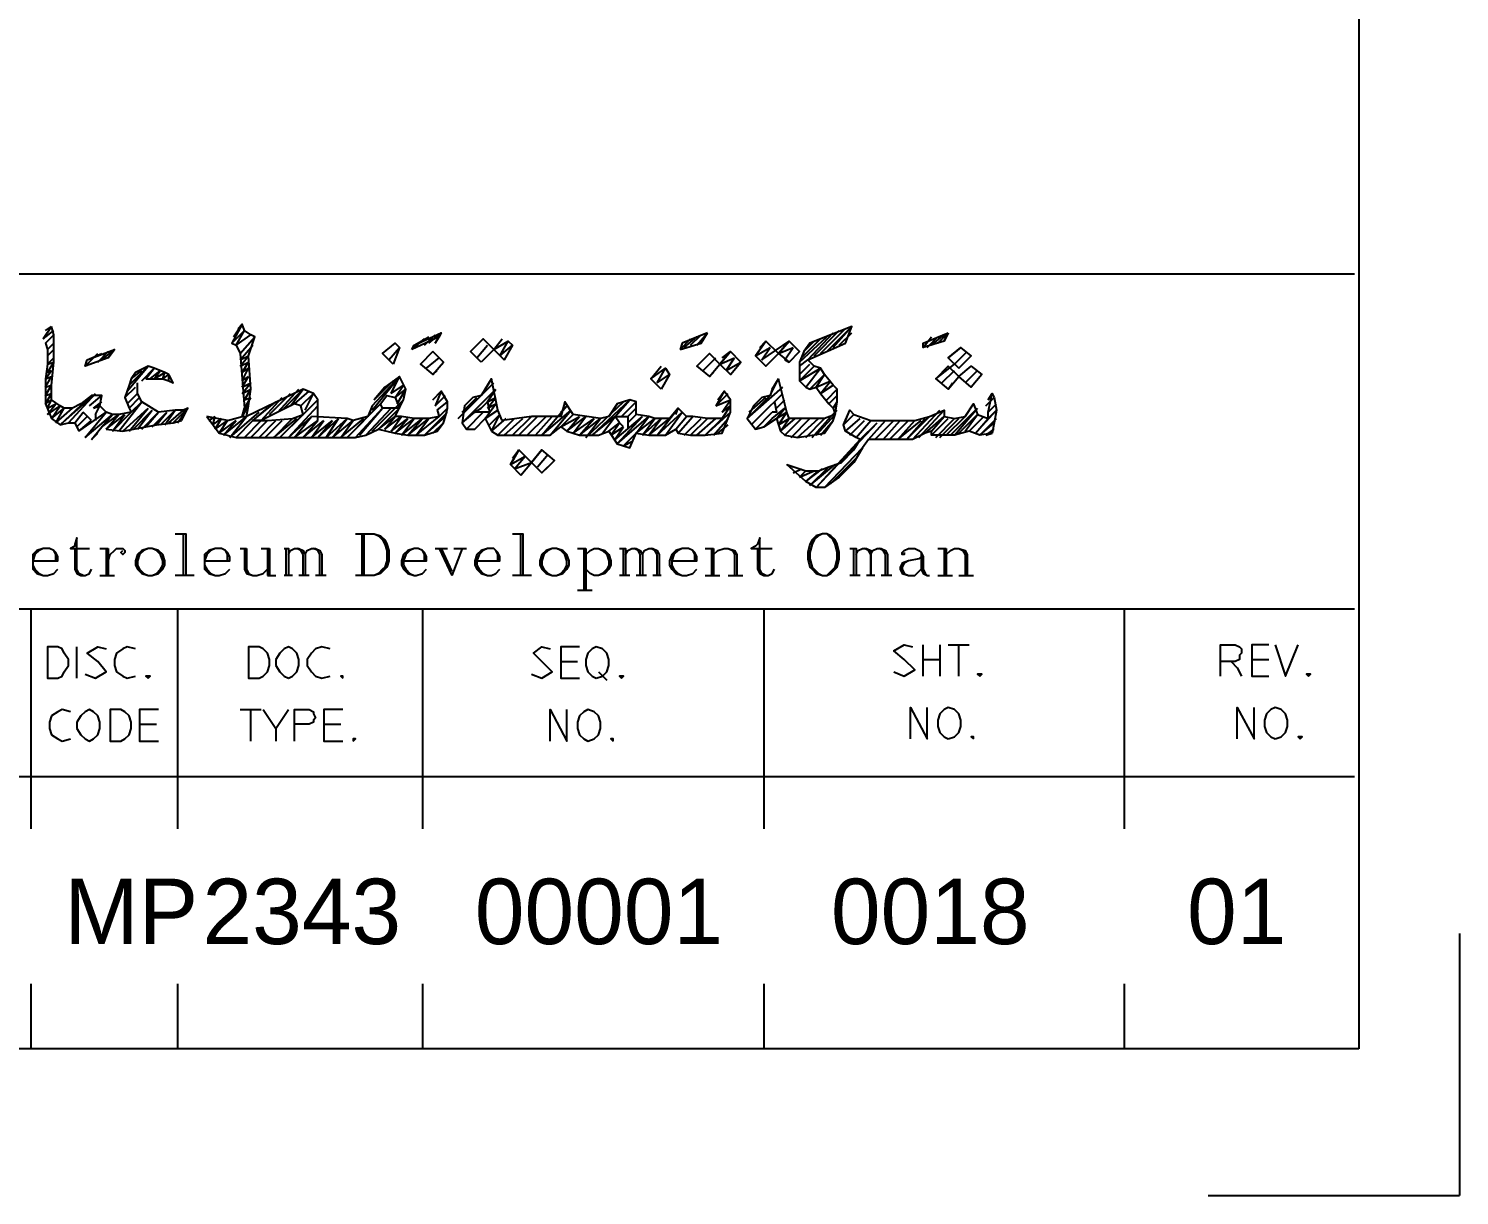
# Model space of a CAD drawing. Extents: x 0 to 420, y 0 to 297.
# Drawn here: x 351.7 to 420, y 0 to 55.7 of the extents above; entities that cross this region are included whole.
import ezdxf

# ---------------------------------------------------------------- set-up
doc = ezdxf.new("R2010")
doc.units = 0
doc.styles.add('HTX1', font='O8116901', dxfattribs={"width": 1.02})

msp = doc.modelspace()

# ---------------------------------------------------------------- linework, layer by layer
at = {"layer": 'GT_1', "flags": 128}
for points in [[(415.2, 277.2), (415.2, 7)], [(415, 44), (142, 44)], [(352.8, 41.5), (352.4, 40.9)], [(352.4, 40.9), (352.8, 41.5)], [(352.4, 40.9), (352.9, 41.3)], [(352.5, 41.3), (352.8, 41.5)], [(352.5, 40.7), (352.9, 41.1)], [(352.5, 40.7), (352.9, 41.1)], [(358.4, 39.2), (358.2, 39.3), (357.7, 39.5), (357.4, 39.6), (356.8, 39.3), (356.6, 39), (356.5, 38.7), (356.3, 38.1), (356.5, 37.6), (356.6, 37.4), (356, 37.3), (355.7, 37.3), (355.4, 37.4), (355.1, 37.7), (355.2, 38.2), (354.7, 38.2), (354.2, 37.8), (353.8, 37.6), (353.4, 37.6), (353.2, 37.7), (352.8, 38), (352.8, 38.7), (352.9, 39.8), (352.9, 40), (352.9, 40.7), (352.9, 41.1), (352.8, 41.5)], [(361.9, 37.2), (362.2, 37.7), (362.3, 38.5), (362.2, 40.1), (362.5, 41), (362.3, 41.1), (362, 41.3), (361.9, 41.6), (361.4, 40.7), (361.6, 40.6), (361.8, 40.2), (362, 37.6), (361.9, 37.2), (362, 37.6)], [(361.4, 40.7), (362, 41.3)], [(361.4, 40.7), (362, 41.3)], [(361.5, 41), (361.9, 41.6)], [(361.6, 40.6), (362, 41.3)], [(361.6, 40.6), (362.3, 41.1)], [(361.6, 40.6), (362.3, 41.1)], [(361.7, 41.4), (361.9, 41.6)], [(361.8, 40.2), (362.5, 41)], [(361.8, 40.2), (362.5, 41)], [(370, 40.4), (370.1, 40.6), (371.4, 41.2), (371.3, 41), (370, 40.4)], [(370.1, 40.6), (370.8, 41)], [(370.6, 40.6), (371.1, 41.1)], [(370.8, 40.7), (371.4, 41.2)], [(371.1, 40.7), (371.3, 41)], [(384.1, 41.2), (382.9, 40.7)], [(383, 40.5), (383.6, 41)], [(383.3, 40.6), (383.8, 41.1)], [(383.6, 40.6), (384.1, 41.2)], [(383.8, 40.7), (384.1, 41.2)], [(383.8, 40.7), (384.1, 41.2)], [(387.5, 39), (387.2, 38.5), (387.1, 38.2), (386.7, 38.1), (386.3, 37.7), (386, 37.1), (386.4, 36.6), (386.8, 36.7), (387.4, 37.1), (387.6, 36.5), (387.8, 36.3), (388.4, 36.2), (389.7, 36.4), (390.1, 37), (390.2, 37.3), (390.3, 37.9), (390.3, 38.5), (390.1, 38.7), (389.7, 39.2), (389.5, 39.5), (389.2, 39.6), (388.9, 39.9), (390.7, 40.7), (391, 41.5), (389, 40.7), (388.7, 40.3), (388.5, 39.8), (388.5, 39.6), (388.5, 38.9), (388.8, 38.6), (389, 38.5), (389.3, 38.6), (389.5, 38.3), (389.9, 37.8), (390.1, 37.6), (390.2, 37.3), (389.7, 37.1), (388, 37.1), (387.9, 37.4), (387.5, 39)], [(388.5, 39.8), (389.8, 41)], [(388.9, 39.9), (390.1, 41.2)], [(389.2, 40.1), (390.4, 41.3)], [(389.5, 40.2), (390.7, 41.4)], [(389.8, 40.3), (391, 41.5)], [(390.1, 40.5), (391, 41.5)], [(390.4, 40.6), (391, 41.2)], [(395.6, 41.2), (395.4, 40.8), (394.4, 40.5), (394.4, 40.7), (395.6, 41.2)], [(394.4, 40.5), (394.8, 41)], [(394.6, 40.5), (395.1, 41)], [(394.8, 40.6), (395.4, 41.1)], [(395.1, 40.7), (395.6, 41.2)], [(395.4, 40.8), (395.6, 41.2)], [(352.5, 40.7), (352.6, 40.4), (352.6, 40.1), (352.6, 39.7), (352.5, 39), (352.5, 38.6), (352.5, 38.2), (352.5, 37.8), (352.8, 37.1), (353.2, 36.8), (353.6, 36.9), (353.9, 36.9), (354.1, 36.5)], [(352.6, 40.4), (352.9, 40.7)], [(352.6, 40.4), (352.9, 40.7)], [(352.6, 40.1), (352.9, 40.4)], [(352.6, 40.1), (352.9, 40.4)], [(354.5, 39.9), (355.8, 40.4), (355.5, 40), (354.4, 39.6), (354.5, 39.9)], [(355, 39.8), (355.5, 40.3)], [(355.2, 39.9), (355.8, 40.4)], [(355.5, 40), (355.8, 40.4)], [(361.8, 39.9), (362.4, 40.6)], [(369.1, 39.7), (368.6, 40.2), (369.2, 40.7), (369.4, 40.5), (369.1, 39.7)], [(368.6, 40.2), (369.2, 40.7)], [(368.6, 40.2), (369.2, 40.7)], [(368.6, 40.2), (369.2, 40.7)], [(368.9, 39.9), (369.4, 40.5)], [(368.9, 39.9), (369.4, 40.5)], [(368.9, 39.9), (369.4, 40.5)], [(370, 40.4), (370.6, 40.9)], [(371, 40.3), (370.4, 39.7), (371, 39.2), (371.5, 39.8), (371, 40.3)], [(370.4, 39.7), (371, 40.3)], [(370.4, 39.7), (371, 40.3)], [(370.4, 39.7), (371, 40.3)], [(373.3, 39.8), (372.8, 40.3), (373.4, 40.9), (373.9, 40.4), (373.3, 39.8)], [(372.8, 40.3), (373.4, 40.9)], [(372.8, 40.3), (373.4, 40.9)], [(372.8, 40.3), (373.4, 40.9)], [(373.1, 40), (373.6, 40.6)], [(373.1, 40), (373.6, 40.6)], [(373.1, 40), (373.6, 40.6)], [(373.9, 40.4), (374.3, 40.9)], [(373.9, 40.4), (374.6, 40.8), (374.8, 40.6), (374.4, 39.9), (373.9, 40.4)], [(373.9, 40.4), (374.6, 40.8)], [(373.9, 40.4), (374.6, 40.8)], [(374.2, 40.1), (374.6, 40.8)], [(374.2, 40.1), (374.8, 40.6)], [(374.2, 40.1), (374.8, 40.6)], [(382.8, 40.4), (383.3, 40.9)], [(382.8, 40.4), (383.8, 40.7)], [(382.9, 40.7), (382.8, 40.4)], [(384.2, 40.2), (383.6, 39.6), (384.2, 39.1), (384.7, 39.7), (385.2, 39.2), (385.7, 39.8), (385.2, 40.3), (384.7, 39.7), (384.2, 40.2), (383.6, 39.6)], [(384.7, 39.7), (385.2, 40.3)], [(384.7, 39.7), (385.2, 40.3)], [(384.8, 40), (385.2, 40.3)], [(386.9, 40.8), (386.4, 40.1), (386.9, 39.6), (387.5, 40.2), (388, 39.8), (388.5, 40.3), (388, 40.8), (387.5, 40.2), (386.9, 40.8)], [(386.4, 40.1), (386.9, 40.8)], [(386.4, 40.1), (386.9, 40.8)], [(386.4, 40.1), (387.1, 40.5)], [(386.6, 40.5), (386.9, 40.8)], [(386.7, 39.9), (388, 40.8)], [(386.7, 39.9), (387.1, 40.5)], [(386.7, 39.9), (387.1, 40.5)], [(387.5, 40.2), (388, 40.8)], [(387.5, 40.2), (388, 40.8)], [(387.5, 40.2), (388.2, 40.5)], [(387.8, 39.9), (388.2, 40.5)], [(387.8, 39.9), (388.2, 40.5)], [(388.6, 40), (389.5, 40.9)], [(388.7, 40.3), (389.2, 40.8)], [(395, 39), (395.9, 39.7), (396.5, 40.3)], [(396.1, 39.5), (396.7, 40.1), (396.2, 40.5), (395.6, 40), (396.1, 39.5)], [(395.6, 40), (396.2, 40.5)], [(395.6, 40), (396.2, 40.5)], [(395.6, 40), (396.2, 40.5)], [(395.9, 39.7), (396.5, 40.3)], [(395.9, 39.7), (396.5, 40.3)], [(352.6, 39.7), (352.9, 40)], [(352.6, 39.3), (352.9, 39.8)], [(352.6, 39.7), (352.9, 39.8)], [(354.4, 39.6), (355, 40.2)], [(354.5, 39.9), (355.2, 40.2)], [(361.8, 39.6), (362.2, 40.1)], [(361.8, 39.9), (362.2, 40.1)], [(361.8, 39.6), (362.2, 39.8)], [(361.9, 39.3), (362.2, 39.8)], [(370.7, 39.5), (371.3, 40)], [(370.7, 39.5), (371.3, 40)], [(370.7, 39.5), (371.3, 40)], [(383.6, 39.6), (384.2, 40.2)], [(383.6, 39.6), (384.2, 40.2)], [(383.6, 39.6), (384.2, 40.2)], [(383.9, 39.4), (384.5, 40)], [(383.9, 39.4), (384.5, 40)], [(383.9, 39.4), (384.5, 40)], [(384.7, 39.7), (385.4, 40)], [(385, 39.4), (385.4, 40)], [(385, 39.4), (385.4, 40)], [(385, 39.4), (385.7, 39.8)], [(387.8, 39.9), (388, 39.8)], [(388.5, 39.6), (388.9, 39.9)], [(388.5, 39.6), (388.9, 39.9)], [(388.5, 39.2), (389, 39.7)], [(388.5, 39.2), (389, 39.7)], [(352.5, 39), (352.8, 39.4)], [(352.5, 38.6), (352.8, 39.1)], [(352.5, 39), (352.8, 39.1)], [(352.6, 39.3), (352.8, 39.4)], [(356.4, 38.4), (357.4, 39.6)], [(356.5, 38.7), (357.4, 39.6)], [(356.6, 39), (357.1, 39.4)], [(357.1, 38.9), (357.7, 39.5)], [(357.3, 39), (357.7, 39.5)], [(357.3, 39), (357.7, 39), (358.1, 39), (358.4, 38.9)], [(357.5, 39), (358, 39.4)], [(357.7, 39), (358, 39.4)], [(357.7, 39), (358.2, 39.3)], [(358.1, 39), (358.2, 39.3)], [(358.1, 39), (358.4, 39.2)], [(358.4, 38.9), (358.6, 38.8), (358.4, 39.2)], [(358.4, 38.9), (358.4, 39.2)], [(361.9, 38.9), (362.2, 39.5)], [(361.9, 39.3), (362.2, 39.5)], [(361.9, 38.6), (362.2, 39.1)], [(361.9, 38.9), (362.2, 39.1)], [(368.1, 37.5), (369.4, 39.1)], [(368.1, 37.7), (369.4, 39.1)], [(371.2, 37.5), (371.3, 37.2), (370.8, 37.1), (370.5, 37.1), (370.1, 37.1), (369.5, 37.2), (369.2, 37.2), (369.6, 38), (369.7, 38.5), (369.4, 39.1), (368.7, 38.6), (368.2, 38)], [(369, 38.3), (369.4, 39.1)], [(371, 39.2), (371.2, 39.4)], [(373.8, 39), (373.5, 38.5), (373.3, 38.2), (372.9, 38.1), (372.5, 37.7), (372.4, 36.9), (372.6, 36.6), (373, 36.6), (373.5, 37.1), (373.8, 36.5), (374.1, 36.3)], [(374.3, 37), (374.1, 37.5), (373.8, 39), (373.5, 38.5), (373.3, 38.2), (372.9, 38.1), (372.5, 37.7), (372.4, 36.9)], [(373.5, 38.5), (373.8, 39)], [(381.4, 39), (381.9, 39.6)], [(381.9, 38.5), (381.4, 39), (382.1, 39.5), (382.3, 39.2), (381.9, 38.5)], [(381.4, 39), (382.1, 39.5)], [(381.4, 39), (382.1, 39.5)], [(381.7, 38.8), (382.1, 39.5)], [(381.7, 38.8), (382.3, 39.2)], [(381.7, 38.8), (382.3, 39.2)], [(384.2, 39.1), (384.4, 39.3)], [(387.1, 38.2), (387.5, 39)], [(387.2, 38.5), (387.5, 39)], [(388.5, 38.9), (389.2, 39.6)], [(388.5, 38.9), (389.2, 39.6)], [(388.5, 38.9), (389.5, 39.5)], [(388.8, 38.6), (389.5, 39.5)], [(388.8, 38.6), (389.5, 39.5)], [(389, 38.5), (389.7, 39.2)], [(389.3, 38.6), (389.7, 39.2)], [(389.3, 38.6), (389.7, 39.2)], [(395.6, 39.6), (395, 39), (395.6, 38.5), (396.1, 39.1), (395.6, 39.6)], [(395, 39), (395.6, 39.6)], [(395, 39), (395.6, 39.6)], [(395.3, 38.8), (395.9, 39.4)], [(395.3, 38.8), (395.9, 39.4)], [(395.3, 38.8), (395.9, 39.4)], [(396.1, 39.1), (396.7, 39.6), (397.2, 39.2), (396.7, 38.6), (396.1, 39.1)], [(396.1, 39.1), (396.7, 39.6)], [(396.1, 39.1), (396.7, 39.6)], [(396.1, 39.1), (396.7, 39.6)], [(396.4, 38.8), (397, 39.4)], [(396.4, 38.8), (397, 39.4)], [(396.4, 38.8), (397, 39.4)], [(352.5, 38.2), (352.8, 38.7)], [(352.5, 38.6), (352.8, 38.7)], [(352.5, 37.8), (352.8, 38.3)], [(352.5, 38.2), (352.8, 38.3)], [(353.2, 36.8), (354.9, 38.3)], [(353.6, 36.9), (354.9, 38.3)], [(356.3, 38.1), (356.8, 38.6)], [(356.3, 38.1), (356.8, 38.6)], [(356.4, 37.8), (356.9, 38.3)], [(356.4, 37.8), (356.9, 38.3)], [(358.7, 37.5), (357.9, 37.4), (357.1, 37.9), (356.9, 38.3), (356.9, 38.8)], [(361.9, 38.3), (362.3, 38.8)], [(361.9, 38.6), (362.3, 38.8)], [(361.9, 38.3), (362.3, 38.5)], [(362, 38), (362.3, 38.5)], [(365.5, 37), (365.5, 37.7), (365.5, 38), (365.3, 38.3), (364.8, 38.5), (362.1, 37.2)], [(363.2, 37.3), (364.2, 38.3)], [(363.6, 37.4), (364.6, 38.5)], [(363.9, 37.6), (364.8, 38.5)], [(364.2, 37.7), (364.8, 38.5)], [(364.4, 37.8), (365.1, 38.4)], [(364.4, 37.8), (365.1, 38.4)], [(364.7, 37.7), (365.3, 38.3)], [(364.7, 37.7), (365.3, 38.3)], [(364.9, 37.5), (365.3, 38.3)], [(367.3, 36.2), (367.8, 36.3), (368.4, 36.6), (369.2, 36.4), (369.8, 36.3), (370.6, 36.3), (371.2, 36.5), (371.5, 36.9), (371.6, 37.2), (371.7, 37.6), (371.7, 37.9), (371.4, 38.4), (371.1, 37.7)], [(368.2, 38), (369.1, 38.9)], [(369, 38.3), (369.6, 38.7)], [(369.2, 38.1), (369.6, 38.7)], [(369.2, 38.1), (369.7, 38.5)], [(369.3, 37.8), (369.7, 38.5)], [(371, 38), (371.4, 38.4)], [(371, 38), (371.4, 38.4)], [(372.2, 37.1), (373.9, 38.8)], [(372.4, 36.9), (374, 38.5)], [(373.3, 38.2), (373.9, 38.8)], [(373.6, 37.9), (374, 38.5)], [(384, 36.3), (384.8, 36.4), (385.2, 37.4), (385.2, 38), (384.9, 38.4), (384.5, 37.7)], [(384.5, 37.7), (385.1, 38.3)], [(384.5, 37.7), (385.1, 38.3)], [(384.6, 38), (384.9, 38.4)], [(386, 37.1), (387.7, 38.6)], [(386, 37.1), (387.7, 38.6)], [(387.3, 37.9), (387.7, 38.3)], [(387.3, 37.9), (387.7, 38.3)], [(389.3, 38.6), (390, 38.9)], [(389.5, 38.3), (390, 38.9)], [(389.5, 38.3), (390.1, 38.7)], [(389.5, 38.3), (390.1, 38.7)], [(389.8, 38), (390.3, 38.5)], [(389.8, 38), (390.3, 38.5)], [(391.9, 37), (394, 37), (394.7, 37.2), (395.4, 37.5), (395.4, 37.2), (395.9, 37.1), (396.4, 37.2), (396.8, 37.8), (397, 37.3), (397.5, 37.1), (397.5, 37.4), (397.7, 38.3), (397.8, 38.1), (397.9, 37.5), (397.8, 36.9), (397.7, 36.4), (397.1, 36.3), (396.6, 36.5), (395.9, 36.3), (394.8, 36.3), (394.8, 36.5), (394.5, 36.4), (393.9, 36.1), (391.8, 36.1), (391.5, 35.7)], [(395.6, 38.5), (395.8, 38.8)], [(397.5, 38), (397.7, 38.3)], [(352.5, 37.8), (352.8, 38)], [(352.6, 37.6), (352.8, 38)], [(352.6, 37.3), (353, 37.8)], [(352.6, 37.6), (353, 37.8)], [(352.6, 37.3), (353.2, 37.7)], [(352.8, 37.1), (353.2, 37.7)], [(352.8, 37.1), (353.4, 37.6)], [(353, 36.9), (353.8, 37.6)], [(353, 36.9), (353.4, 37.6)], [(353.2, 36.8), (354.7, 38.2)], [(354.6, 37.7), (355.2, 38.2)], [(354.6, 37.7), (355.2, 38.2)], [(354.8, 37.6), (355.2, 37.9)], [(354.8, 37.6), (355.1, 37.7)], [(354.9, 37.3), (355.1, 37.7)], [(354.9, 37.3), (355.1, 37.7)], [(355.7, 36.5), (356.6, 37.4), (357.1, 37.9)], [(356, 36.5), (357.1, 37.9)], [(356.2, 36.5), (357.4, 37.6)], [(356.5, 37.6), (357, 38.1)], [(356.5, 37.6), (357, 38.1)], [(356.5, 36.5), (357.4, 37.6)], [(356.6, 37.4), (357.1, 37.9)], [(358.6, 36.9), (359.3, 37.6)], [(358.8, 36.9), (359.3, 37.6)], [(359, 37), (359.3, 37.6), (359.1, 37.5)], [(361.6, 36.2), (362.4, 37), (363.1, 37.6)], [(362, 37.6), (362.3, 38.1)], [(362, 38), (362.3, 38.1)], [(362, 36.2), (362.8, 37), (363.8, 38.1)], [(362.1, 37.2), (362.2, 37.7)], [(362.4, 37), (363.5, 37.9)], [(362.4, 37), (363.1, 37), (364.3, 37.1), (364.8, 37.3), (364.7, 37.7), (364.4, 37.8), (364.2, 37.7), (362.8, 37), (362.4, 37)], [(363.7, 36.2), (365.5, 38)], [(364.1, 36.2), (365.5, 37.7)], [(364.8, 37.3), (365.5, 38)], [(366.9, 36.2), (368.5, 37.8)], [(368.1, 37.7), (367.9, 37.2), (367.2, 37), (366.9, 37.1)], [(367.3, 36.2), (368.6, 37.6)], [(367.5, 36.3), (368.6, 37.6)], [(367.8, 36.3), (369, 37.6)], [(367.9, 37.2), (368.5, 37.8)], [(368.1, 36.5), (369.6, 38)], [(368.4, 36.6), (369.4, 37.6)], [(368.5, 37.8), (368.8, 38.2), (369.2, 38.1), (369.4, 37.6), (369, 37.6), (368.6, 37.6), (368.5, 37.8)], [(371.1, 37.7), (371.6, 38.2)], [(371.1, 37.7), (371.6, 38.2)], [(371.2, 37.5), (371.7, 37.9)], [(371.2, 37.5), (371.7, 37.9)], [(371.3, 37.2), (371.7, 37.6)], [(372.2, 37.1), (373.3, 38.2)], [(372.4, 37.4), (373.1, 38.1)], [(372.5, 37.7), (372.9, 38.1)], [(373.6, 37.9), (373.7, 37.4), (373.4, 37.4), (373, 37.4), (373.3, 37.6), (373.6, 37.9)], [(373.5, 37.1), (374, 37.8)], [(373.6, 37.6), (374, 38.1)], [(373.6, 37.9), (374, 38.1)], [(373.6, 37.6), (374, 37.8)], [(383.1, 37.2), (382.7, 37.6), (382.3, 37.1), (381.6, 37.1), (381.3, 37.2), (380.7, 37.3), (380.7, 37.9), (380.4, 38), (379.8, 37.8), (379.4, 37.2), (379, 37.1), (377.7, 37.3), (377.3, 37.9), (377.1, 37.2), (375.7, 37.2)], [(376.2, 36.3), (377.4, 37.7)], [(377.1, 37.4), (377.4, 37.7)], [(378.3, 36.2), (380.1, 37.9)], [(378.6, 36.3), (380.4, 38)], [(379.1, 36.4), (379.7, 37.2), (380.4, 38)], [(380, 37.2), (380.7, 37.9)], [(380, 37.2), (380.7, 37.9)], [(380.3, 37.2), (380.7, 37.6)], [(380.3, 37.2), (380.7, 37.6)], [(381.7, 36.3), (382.7, 37.6)], [(382.6, 37.3), (382.7, 37.6)], [(384.5, 37.7), (385.2, 38)], [(384.8, 37.4), (385.2, 38)], [(384.8, 37.1), (385.2, 37.7)], [(384.8, 37.4), (385.2, 37.7)], [(386, 37.1), (387.1, 38.2)], [(386.1, 37.4), (386.9, 38.1)], [(386.3, 37.7), (386.7, 38.1)], [(386.8, 37.4), (387.1, 37.7), (387.3, 37.9)], [(387.3, 37.9), (387.4, 37.4), (387.2, 37.4)], [(387.2, 37.1), (387.8, 37.6)], [(387.4, 37.6), (387.8, 38)], [(387.4, 37.6), (387.8, 38)], [(387.4, 37.1), (387.8, 37.6)], [(389.9, 37.8), (390.3, 38.2)], [(389.9, 37.8), (390.3, 38.2)], [(390.1, 37.6), (390.3, 37.9)], [(390.1, 37.6), (390.3, 37.9)], [(395.7, 36.3), (397, 37.6)], [(395.9, 36.3), (397, 37.6)], [(396.6, 37.5), (396.8, 37.8)], [(397.4, 37.7), (397.8, 38.1)], [(397.4, 37.7), (397.8, 38.1)], [(397.5, 37.4), (397.9, 37.8)], [(397.5, 37.4), (397.9, 37.8)], [(353.9, 36.9), (354.3, 37.4)], [(353.9, 36.9), (354.3, 37.4)], [(354, 36.7), (354.5, 37.2)], [(354, 36.7), (354.5, 37.2)], [(354.1, 36.5), (355.4, 37.4)], [(354.1, 36.5), (354.7, 37)], [(354.1, 36.5), (354.7, 37)], [(354.7, 37), (354.3, 37.4)], [(354.4, 36.2), (355.4, 37.4)], [(354.4, 36.2), (355.7, 37.3)], [(354.9, 37.3), (354.9, 37)], [(355.2, 36.7), (356, 37.3)], [(355.2, 36.7), (355.7, 37.3)], [(355.4, 36.6), (356.3, 37.3)], [(355.4, 36.6), (356, 37.3)], [(355.4, 36.6), (356.2, 36.5), (357.8, 36.8), (358.6, 36.9)], [(355.7, 36.5), (356.3, 37.3)], [(356.7, 36.6), (357.6, 37.5)], [(356.9, 36.6), (357.6, 37.5)], [(357.1, 36.6), (357.9, 37.4)], [(357.3, 36.7), (357.9, 37.4)], [(357.6, 36.7), (358.3, 37.4)], [(357.8, 36.8), (358.3, 37.4)], [(358, 36.8), (358.7, 37.5)], [(358.2, 36.8), (358.7, 37.5)], [(358.4, 36.9), (359.1, 37.5)], [(358.6, 36.9), (359, 37)], [(359.1, 37.5), (358.7, 37.5)], [(360.2, 37.2), (360.8, 36.4), (361.6, 36.2), (364.4, 36.2)], [(361.2, 37), (360.2, 37.2)], [(360.3, 37), (360.6, 37.2)], [(360.5, 36.8), (360.6, 37.2)], [(360.5, 36.8), (360.9, 37.1)], [(360.6, 36.6), (360.9, 37.1)], [(360.6, 36.6), (361.2, 37)], [(360.8, 36.4), (361.6, 37)], [(360.8, 36.4), (361.2, 37)], [(361, 36.3), (362.1, 37.2)], [(361, 36.3), (361.6, 37)], [(361.2, 37), (361.9, 37.2)], [(361.3, 36.2), (362.7, 37.4)], [(361.3, 36.2), (362.1, 37.2)], [(361.6, 36.2), (362.4, 37)], [(361.9, 37.2), (362.1, 37.2)], [(362, 36.2), (362.8, 37)], [(362.3, 36.2), (363.1, 37)], [(362.3, 36.2), (363.1, 37)], [(362.7, 36.2), (363.5, 37)], [(362.7, 36.2), (363.5, 37)], [(363, 36.2), (363.8, 37)], [(363, 36.2), (363.8, 37)], [(363.4, 36.2), (364.5, 37.1)], [(363.4, 36.2), (364.3, 37.1)], [(363.7, 36.2), (364.8, 37.3)], [(364.1, 36.2), (365.2, 37.2)], [(364.4, 36.2), (365.2, 37.2)], [(364.4, 36.2), (365.5, 37)], [(364.8, 36.2), (365.8, 37)], [(364.8, 36.2), (365.5, 37)], [(366.9, 37.1), (365.2, 37.2)], [(365.2, 36.2), (366.2, 37)], [(365.2, 36.2), (365.8, 37)], [(365.5, 36.2), (366.5, 37.1)], [(365.5, 36.2), (366.2, 37)], [(365.9, 36.2), (366.9, 37.1)], [(365.9, 36.2), (366.5, 37.1)], [(366.2, 36.2), (366.9, 37.1)], [(366.2, 36.2), (367.2, 37)], [(366.6, 36.2), (367.7, 37.1)], [(366.6, 36.2), (367.2, 37)], [(366.9, 36.2), (367.9, 37.2)], [(368.4, 36.6), (369.2, 37.2)], [(368.7, 36.6), (369.5, 37.2)], [(368.7, 36.6), (369.2, 37.2)], [(369, 36.5), (369.5, 37.2)], [(369, 36.5), (369.8, 37.1)], [(369.2, 36.4), (370.1, 37.1)], [(369.2, 36.4), (369.8, 37.1)], [(369.5, 36.3), (370.5, 37.1)], [(369.5, 36.3), (370.1, 37.1)], [(369.8, 36.3), (370.8, 37.1)], [(369.8, 36.3), (370.5, 37.1)], [(370.2, 36.3), (371.3, 37.2)], [(370.2, 36.3), (370.8, 37.1)], [(370.6, 36.3), (371.7, 37.4)], [(370.6, 36.3), (371.6, 37.2)], [(371, 36.4), (371.5, 36.9)], [(372.4, 36.9), (373, 37.4)], [(372.4, 36.9), (373, 37.4)], [(372.6, 36.6), (373.4, 37.4)], [(372.6, 36.6), (373.4, 37.4)], [(373, 36.6), (373.5, 37.1)], [(373.5, 37.1), (374.1, 37.5)], [(373.5, 37.1), (374.1, 37.5)], [(373.7, 36.8), (374.2, 37.3)], [(373.7, 36.8), (374.2, 37.3)], [(373.8, 36.5), (374.2, 37.3)], [(373.8, 36.5), (374.5, 37.1)], [(373.8, 36.5), (374.5, 37.1)], [(374.1, 36.3), (374.9, 37.1)], [(374.1, 36.3), (374.9, 37.1)], [(375.7, 37.2), (374.3, 37)], [(374.4, 36.3), (375.3, 37.1)], [(374.4, 36.3), (375.3, 37.1)], [(374.8, 36.3), (375.7, 37.2)], [(374.8, 36.3), (375.7, 37.2)], [(375.1, 36.3), (376, 37.2)], [(375.1, 36.3), (376, 37.2)], [(375.5, 36.3), (376.4, 37.2)], [(375.5, 36.3), (376.4, 37.2)], [(375.9, 36.3), (376.7, 37.2)], [(375.9, 36.3), (376.7, 37.2)], [(376.2, 36.3), (377.6, 37.5)], [(376.6, 36.3), (377.6, 37.5)], [(377.1, 36.7), (377.7, 37.3)], [(377.1, 36.7), (377.7, 37.3)], [(377.1, 36.7), (378, 37.2)], [(377.4, 36.5), (378.3, 37.2)], [(377.4, 36.5), (378, 37.2)], [(377.7, 36.4), (378.3, 37.2)], [(377.7, 36.4), (378.7, 37.1)], [(378, 36.3), (379, 37.1)], [(378, 36.3), (378.7, 37.1)], [(378.3, 36.2), (379, 37.1)], [(378.6, 36.3), (379.7, 37.2)], [(379.4, 36.5), (379.9, 36.9)], [(379.4, 36.5), (379.9, 36.9)], [(379.5, 36.3), (379.9, 36.9)], [(379.7, 37.2), (380.3, 37.2), (380.3, 36.6)], [(380.1, 36.7), (379.9, 36.9), (379.7, 37.2)], [(379.7, 36.1), (381, 37.2)], [(379.8, 35.9), (381.3, 37.2)], [(379.8, 35.9), (381, 37.2)], [(380.3, 36.9), (380.7, 37.3)], [(380.3, 36.9), (380.7, 37.3)], [(380.7, 36.4), (381.3, 37.2)], [(380.7, 36.4), (381.6, 37.1)], [(381, 36.3), (381.9, 37.1)], [(381, 36.3), (381.6, 37.1)], [(381.3, 36.3), (382.3, 37.1)], [(381.3, 36.3), (381.9, 37.1)], [(381.7, 36.3), (382.9, 37.4)], [(382.1, 36.3), (382.9, 37.4)], [(382.6, 36.6), (383.1, 37.2)], [(382.6, 36.6), (383.1, 37.2)], [(382.7, 36.4), (383.4, 37.2)], [(382.7, 36.4), (383.4, 37.2)], [(383, 36.3), (383.8, 37.1)], [(383, 36.3), (383.8, 37.1)], [(383.4, 37.2), (383.1, 37.2)], [(383.3, 36.3), (384.1, 37.1)], [(383.3, 36.3), (384.1, 37.1)], [(384.8, 37.1), (384.1, 37.1), (383.4, 37.2)], [(383.6, 36.3), (384.5, 37.1)], [(383.6, 36.3), (384.5, 37.1)], [(384, 36.3), (385.2, 37.4)], [(384, 36.3), (384.8, 37.1)], [(384.4, 36.3), (385.1, 37.1)], [(386.2, 36.8), (386.8, 37.4)], [(386.2, 36.8), (386.8, 37.4)], [(386.4, 36.6), (387.2, 37.4)], [(386.4, 36.6), (387.2, 37.4)], [(386.8, 36.7), (387.2, 37.1)], [(387.4, 37.1), (387.9, 37.4)], [(387.5, 36.8), (387.9, 37.4)], [(387.5, 36.8), (388, 37.1)], [(387.6, 36.5), (388.3, 37.1)], [(387.6, 36.5), (388.3, 37.1)], [(387.6, 36.5), (388, 37.1)], [(387.8, 36.3), (388.6, 37.1)], [(387.8, 36.3), (388.6, 37.1)], [(387.9, 34.9), (388.8, 34.6), (389.4, 34.6), (389.9, 34.8), (390.5, 35), (391.1, 35.6), (391.4, 36.1), (391.2, 36.2), (390.7, 36.5), (390.6, 36.8), (390.9, 37.5), (391.1, 37.3)], [(388.1, 36.2), (389, 37.1)], [(388.1, 36.2), (389, 37.1)], [(388.4, 36.2), (389.4, 37.1)], [(388.4, 36.2), (389.4, 37.1)], [(388.8, 36.2), (389.7, 37.1)], [(389.1, 36.2), (390, 37.2)], [(389.3, 36.3), (390.2, 37.3)], [(389.3, 33.8), (392.2, 36.9)], [(389.5, 36.3), (390.1, 37)], [(390, 37.2), (390.3, 37.5)], [(390.6, 36.8), (391.1, 37.3)], [(390.6, 36.8), (391.1, 37.3)], [(390.7, 37), (390.9, 37.5)], [(390.7, 36.5), (391.4, 37.1)], [(390.7, 36.5), (391.4, 37.1)], [(390.9, 36.3), (391.6, 37)], [(390.9, 36.3), (391.6, 37)], [(391.1, 37.3), (391.9, 37)], [(391.2, 36.2), (391.9, 37)], [(391.2, 36.2), (391.9, 37)], [(391.4, 36.1), (392.2, 36.9)], [(391.8, 36.1), (392.6, 37)], [(391.8, 36.1), (392.6, 37)], [(392.1, 36.1), (393, 37)], [(392.1, 36.1), (393, 37)], [(392.5, 36.1), (393.3, 37)], [(392.5, 36.1), (393.3, 37)], [(392.8, 36.1), (393.7, 37)], [(392.8, 36.1), (393.7, 37)], [(393.2, 36.1), (394.3, 37)], [(393.2, 36.1), (394, 37)], [(393.6, 36.1), (394.7, 37.2)], [(393.6, 36.1), (394.5, 37.1)], [(393.9, 36.1), (395.2, 37.5)], [(394.2, 36.2), (395.4, 37.5)], [(394.5, 36.4), (395.4, 37.2)], [(394.8, 36.5), (395.4, 37.2)], [(394.8, 36.3), (395.6, 37.1)], [(394.8, 36.3), (395.6, 37.1)], [(395, 36.2), (395.9, 37.1)], [(395.2, 36.2), (396.1, 37.1)], [(395.5, 36.3), (396.4, 37.2)], [(396.1, 36.4), (397, 37.3)], [(396.4, 36.5), (397, 37.3)], [(396.6, 36.5), (397.3, 37.2)], [(396.6, 36.5), (397.3, 37.2)], [(396.9, 36.4), (397.9, 37.5)], [(396.9, 36.4), (397.5, 37.1)], [(397.1, 36.3), (397.9, 37.1)], [(397.1, 36.3), (397.8, 36.9)], [(397.5, 37.1), (397.9, 37.5)], [(354.7, 36.1), (355.2, 36.7)], [(354.7, 36.1), (355, 36.4)], [(364.4, 36.2), (367.3, 36.2)], [(374.1, 36.3), (376.6, 36.3)], [(376.6, 36.3), (377.1, 36.7), (377.4, 36.5), (378, 36.3), (378.9, 36.3), (379.4, 36.5), (379.8, 35.9), (380.4, 35.7), (380.7, 36.4), (381.3, 36.3), (382.1, 36.3), (382.6, 36.6), (382.7, 36.4), (383.3, 36.3)], [(379.5, 36.3), (380.1, 36.7)], [(379.7, 36.1), (380.1, 36.7)], [(380.1, 35.8), (380.7, 36.4)], [(383.3, 36.3), (384, 36.3)], [(384.6, 36.4), (385.1, 36.8)], [(397.4, 36.3), (397.8, 36.6)], [(397.4, 36.3), (397.7, 36.4)], [(375.1, 35.6), (374.7, 34.9), (375.2, 34.4)], [(375.1, 35.6), (374.7, 34.9)], [(374.7, 34.9), (375.1, 35.6)], [(374.7, 34.9), (375.1, 35.6)], [(374.8, 35.2), (375.1, 35.6)], [(375.2, 34.4), (375.7, 35), (376.2, 34.5), (376.8, 35.1), (376.2, 35.6), (375.7, 35), (375.1, 35.6)], [(375.7, 35), (376.2, 35.6)], [(375.7, 35), (376.2, 35.6)], [(375.7, 35), (376.2, 35.6)], [(380.1, 35.8), (380.5, 36)], [(389.3, 33.8), (391.4, 36.1)], [(389.7, 33.8), (391.5, 35.7)], [(391.5, 35.7), (391.1, 35)], [(374.7, 34.9), (375.4, 35.3)], [(374.9, 34.7), (375.4, 35.3)], [(374.9, 34.7), (375.4, 35.3)], [(374.9, 34.7), (375.7, 35)], [(376, 34.8), (376.5, 35.4)], [(376, 34.8), (376.5, 35.4)], [(376, 34.8), (376.5, 35.4)], [(391.1, 35), (390.4, 34.3), (389.7, 33.8), (389.3, 33.8), (388.8, 34.1), (387.9, 34.9)], [(387.9, 34.9), (388.2, 34.8)], [(389, 33.9), (390.2, 34.9)], [(390, 34), (391.3, 35.3)], [(376.2, 34.5), (376.5, 34.8)], [(388.2, 34.5), (388.6, 34.7)], [(388.2, 34.5), (388.6, 34.7)], [(388.5, 34.3), (389.2, 34.6)], [(388.5, 34.3), (388.8, 34.6)], [(388.5, 34.3), (388.8, 34.6)], [(388.8, 34.1), (389.6, 34.7)], [(388.8, 34.1), (389.4, 34.6)], [(389, 33.9), (389.9, 34.8)], [(358.7, 31.6), (359.2, 31.6), (359.2, 29.6)], [(359.1, 29.6), (359.1, 31.6)], [(367.3, 31.6), (368.2, 31.6), (368.5, 31.5), (368.7, 31.3), (368.8, 31.1), (368.9, 30.8), (368.9, 30.3), (368.8, 30), (368.7, 29.9), (368.5, 29.7), (368.2, 29.6), (367.3, 29.6)], [(367.6, 31.6), (367.6, 29.6)], [(367.7, 31.6), (367.7, 29.6)], [(368.2, 31.6), (368.4, 31.5), (368.6, 31.3), (368.7, 31.1), (368.8, 30.8), (368.8, 30.3), (368.7, 30), (368.6, 29.9), (368.4, 29.7), (368.2, 29.6)], [(374.8, 31.6), (375.3, 31.6), (375.3, 29.6)], [(375.2, 29.6), (375.2, 31.6)], [(389.6, 31.6), (389.3, 31.5), (389.1, 31.3), (389, 31.1), (388.9, 30.7), (388.9, 30.4), (389, 30), (389.1, 29.9), (389.3, 29.7), (389.6, 29.6), (389.8, 29.6), (390, 29.7), (390.2, 29.9), (390.3, 30), (390.4, 30.4), (390.4, 30.7), (390.3, 31.1), (390.2, 31.3), (390, 31.5), (389.8, 31.6), (389.6, 31.6), (389.4, 31.5), (389.2, 31.3), (389.1, 31.1), (389, 30.7), (389, 30.4), (389.1, 30), (389.2, 29.9), (389.4, 29.7), (389.6, 29.6)], [(389.8, 29.6), (389.9, 29.7), (390.1, 29.9), (390.2, 30), (390.3, 30.4), (390.3, 30.7), (390.2, 31.1), (390.1, 31.3), (389.9, 31.5), (389.8, 31.6)], [(351.9, 30.3), (353.1, 30.3), (353.1, 30.5), (353, 30.7), (352.9, 30.8), (352.7, 30.9), (352.4, 30.9), (352.1, 30.8), (351.9, 30.6), (351.9, 30.3), (351.9, 30.1), (351.9, 29.9), (352.1, 29.7), (352.4, 29.6), (352.6, 29.6), (352.9, 29.7), (353.1, 29.9)], [(352.4, 30.9), (352.2, 30.8), (352, 30.6), (351.9, 30.3), (351.9, 30.1), (352, 29.9), (352.2, 29.7), (352.4, 29.6)], [(353, 30.3), (353, 30.6), (352.9, 30.8)], [(354.3, 29.6), (354.1, 29.7), (354, 29.9), (354, 31.4), (353.9, 31.1), (353.9, 31), (353.7, 30.9), (354.6, 30.9)], [(353.9, 30.9), (353.9, 29.9), (354, 29.7), (354.2, 29.6), (354.4, 29.6), (354.6, 29.7), (354.7, 29.9)], [(355.1, 30.9), (355.5, 30.9)], [(355.4, 30.9), (355.4, 29.6)], [(355.5, 30.9), (355.5, 29.6)], [(355.5, 30.3), (355.6, 30.6), (355.8, 30.8), (355.9, 30.9), (356.2, 30.9), (356.3, 30.8), (356.3, 30.7), (356.2, 30.6), (356.1, 30.7), (356.2, 30.8)], [(357.4, 30.9), (357.1, 30.8), (356.9, 30.6), (356.8, 30.3), (356.8, 30.1), (356.9, 29.9), (357.1, 29.7), (357.4, 29.6), (357.6, 29.6), (357.9, 29.7), (358.1, 29.9), (358.2, 30.1), (358.2, 30.3), (358.1, 30.6), (357.9, 30.8), (357.6, 30.9), (357.4, 30.9), (357.2, 30.8), (357, 30.6), (356.9, 30.3), (356.9, 30.1), (357, 29.9), (357.2, 29.7), (357.4, 29.6)], [(357.6, 29.6), (357.8, 29.7), (358, 29.9), (358.1, 30.1), (358.1, 30.3), (358, 30.6), (357.8, 30.8), (357.6, 30.9)], [(360.1, 30.3), (361.3, 30.3), (361.3, 30.5), (361.2, 30.7), (361.1, 30.8), (360.9, 30.9), (360.6, 30.9), (360.3, 30.8), (360.1, 30.6), (360.1, 30.3), (360.1, 30.1), (360.1, 29.9), (360.3, 29.7), (360.6, 29.6), (360.8, 29.6), (361.1, 29.7), (361.3, 29.9)], [(360.6, 30.9), (360.4, 30.8), (360.2, 30.6), (360.1, 30.3), (360.1, 30.1), (360.2, 29.9), (360.4, 29.7), (360.6, 29.6)], [(361.2, 30.3), (361.2, 30.6), (361.1, 30.8)], [(361.8, 30.9), (362.1, 30.9)], [(362, 30.9), (362, 29.9), (362.1, 29.7), (362.4, 29.6), (362.6, 29.6), (362.9, 29.7), (363.1, 29.9)], [(362.1, 30.9), (362.1, 29.9), (362.2, 29.7), (362.4, 29.6)], [(362.8, 30.9), (363.2, 30.9)], [(363.1, 30.9), (363.1, 29.6)], [(363.2, 30.9), (363.2, 29.6)], [(363.9, 30.9), (364.1, 30.9), (364.1, 29.6)], [(364, 29.6), (364, 30.9)], [(364.1, 30.6), (364.2, 30.8), (364.4, 30.9), (364.6, 30.9), (364.8, 30.8), (364.9, 30.6), (364.9, 29.6)], [(364.8, 29.6), (364.8, 30.6), (364.7, 30.8), (364.5, 30.9)], [(364.9, 30.6), (365, 30.8), (365.2, 30.9), (365.4, 30.9), (365.6, 30.8), (365.7, 30.6), (365.7, 29.6)], [(365.6, 29.6), (365.6, 30.6), (365.5, 30.8), (365.3, 30.9)], [(369.6, 30.3), (370.7, 30.3), (370.7, 30.5), (370.6, 30.7), (370.5, 30.8), (370.3, 30.9), (370.1, 30.9), (369.8, 30.8), (369.6, 30.6), (369.5, 30.3), (369.5, 30.1), (369.6, 29.9), (369.8, 29.7), (370.1, 29.6), (370.2, 29.6), (370.5, 29.7), (370.7, 29.9)], [(370.1, 30.9), (369.9, 30.8), (369.7, 30.6), (369.6, 30.3), (369.6, 30.1), (369.7, 29.9), (369.9, 29.7), (370.1, 29.6)], [(370.6, 30.3), (370.6, 30.6), (370.5, 30.8)], [(371.1, 30.9), (371.7, 30.9)], [(371.3, 30.9), (371.9, 29.6)], [(371.4, 30.9), (371.9, 29.8)], [(372.4, 30.9), (371.9, 29.6)], [(372, 30.9), (372.6, 30.9)], [(373.1, 30.3), (374.2, 30.3), (374.2, 30.5), (374.1, 30.7), (374, 30.8), (373.9, 30.9), (373.6, 30.9), (373.3, 30.8), (373.1, 30.6), (373, 30.3), (373, 30.1), (373.1, 29.9), (373.3, 29.7), (373.6, 29.6), (373.8, 29.6), (374, 29.7), (374.2, 29.9)], [(373.6, 30.9), (373.4, 30.8), (373.2, 30.6), (373.1, 30.3), (373.1, 30.1), (373.2, 29.9), (373.4, 29.7), (373.6, 29.6)], [(374.1, 30.3), (374.1, 30.6), (374, 30.8)], [(376.7, 30.9), (376.4, 30.8), (376.2, 30.6), (376.1, 30.3), (376.1, 30.1), (376.2, 29.9), (376.4, 29.7), (376.7, 29.6), (376.9, 29.6), (377.2, 29.7), (377.4, 29.9), (377.5, 30.1), (377.5, 30.3), (377.4, 30.6), (377.2, 30.8), (376.9, 30.9), (376.7, 30.9), (376.5, 30.8), (376.3, 30.6), (376.2, 30.3), (376.2, 30.1), (376.3, 29.9), (376.5, 29.7), (376.7, 29.6)], [(376.9, 29.6), (377.1, 29.7), (377.3, 29.9), (377.4, 30.1), (377.4, 30.3), (377.3, 30.6), (377.1, 30.8), (376.9, 30.9)], [(377.9, 30.9), (378.3, 30.9)], [(378.2, 30.9), (378.2, 28.9)], [(378.3, 30.9), (378.3, 28.9)], [(378.3, 30.6), (378.5, 30.8), (378.7, 30.9), (378.9, 30.9), (379.2, 30.8), (379.4, 30.6), (379.5, 30.3), (379.5, 30.1), (379.4, 29.9), (379.2, 29.7), (378.9, 29.6), (378.7, 29.6), (378.5, 29.7), (378.3, 29.9)], [(378.9, 30.9), (379.1, 30.8), (379.3, 30.6), (379.4, 30.3), (379.4, 30.1), (379.3, 29.9), (379.1, 29.7), (378.9, 29.6)], [(379.9, 30.9), (380.2, 30.9), (380.2, 29.6)], [(380.1, 29.6), (380.1, 30.9)], [(380.2, 30.6), (380.3, 30.8), (380.5, 30.9), (380.7, 30.9), (380.9, 30.8), (381, 30.6), (381, 29.6)], [(380.9, 29.6), (380.9, 30.6), (380.8, 30.8), (380.6, 30.9)], [(381, 30.6), (381.1, 30.8), (381.3, 30.9), (381.5, 30.9), (381.7, 30.8), (381.8, 30.6), (381.8, 29.6)], [(381.7, 29.6), (381.7, 30.6), (381.6, 30.8), (381.4, 30.9)], [(382.4, 30.3), (383.6, 30.3), (383.6, 30.5), (383.5, 30.7), (383.4, 30.8), (383.2, 30.9), (382.9, 30.9), (382.6, 30.8), (382.4, 30.6), (382.3, 30.3), (382.3, 30.1), (382.4, 29.9), (382.6, 29.7), (382.9, 29.6), (383.1, 29.6), (383.4, 29.7), (383.6, 29.9)], [(382.9, 30.9), (382.7, 30.8), (382.5, 30.6), (382.4, 30.3), (382.4, 30.1), (382.5, 29.9), (382.7, 29.7), (382.9, 29.6)], [(383.5, 30.3), (383.5, 30.6), (383.4, 30.8)], [(384, 30.9), (384.4, 30.9)], [(384.3, 30.9), (384.3, 29.6)], [(384.4, 30.9), (384.4, 29.6)], [(384.4, 30.6), (384.6, 30.8), (384.9, 30.9), (385.1, 30.9), (385.4, 30.8), (385.5, 30.6), (385.5, 29.6)], [(385.1, 30.9), (385.3, 30.8), (385.4, 30.6), (385.4, 29.6)], [(386.9, 29.6), (386.7, 29.7), (386.6, 29.9), (386.6, 31.4), (386.5, 31.1), (386.4, 31), (386.2, 30.9), (387.2, 30.9)], [(386.5, 30.9), (386.5, 29.9), (386.6, 29.7), (386.8, 29.6), (387, 29.6), (387.2, 29.7), (387.3, 29.9)], [(390.9, 30.9), (391.2, 30.9), (391.2, 29.6)], [(391.1, 29.6), (391.1, 30.9)], [(391.2, 30.6), (391.3, 30.8), (391.5, 30.9), (391.7, 30.9), (391.9, 30.8), (391.9, 30.6), (391.9, 29.6)], [(391.9, 29.6), (391.9, 30.6), (391.8, 30.8), (391.6, 30.9)], [(391.9, 30.6), (392, 30.8), (392.2, 30.9), (392.4, 30.9), (392.6, 30.8), (392.7, 30.6), (392.7, 29.6)], [(392.6, 29.6), (392.6, 30.6), (392.5, 30.8), (392.3, 30.9)], [(393.5, 30.7), (393.5, 30.6), (393.4, 30.6), (393.4, 30.7), (393.5, 30.8), (393.7, 30.9), (394, 30.9), (394.2, 30.8), (394.3, 30.7), (394.4, 30.5), (394.4, 29.9), (394.5, 29.7), (394.6, 29.6)], [(395.1, 30.9), (395.5, 30.9)], [(395.4, 30.9), (395.4, 29.6)], [(395.5, 30.9), (395.5, 29.6)], [(395.5, 30.6), (395.7, 30.8), (395.9, 30.9), (396.1, 30.9), (396.4, 30.8), (396.5, 30.6), (396.5, 29.6)], [(396.1, 30.9), (396.3, 30.8), (396.4, 30.6), (396.4, 29.6)], [(394.3, 30.5), (394.2, 30.4), (393.7, 30.3), (393.4, 30.2), (393.3, 30), (393.3, 29.9), (393.4, 29.7), (393.7, 29.6), (394, 29.6), (394.1, 29.7), (394.3, 29.9)], [(393.7, 30.3), (393.5, 30.2), (393.4, 30), (393.4, 29.9), (393.5, 29.7), (393.7, 29.6)], [(394.3, 30.7), (394.3, 29.9), (394.4, 29.7), (394.6, 29.6), (394.7, 29.6)], [(355.1, 29.6), (355.8, 29.6)], [(359.6, 29.6), (358.7, 29.6)], [(363.1, 29.6), (363.5, 29.6)], [(364.3, 29.6), (363.9, 29.6)], [(365.1, 29.6), (364.6, 29.6)], [(365.9, 29.6), (365.4, 29.6)], [(375.7, 29.6), (374.8, 29.6)], [(380.4, 29.6), (379.9, 29.6)], [(381.2, 29.6), (380.7, 29.6)], [(381.9, 29.6), (381.5, 29.6)], [(384, 29.6), (384.7, 29.6)], [(385.1, 29.6), (385.8, 29.6)], [(391.4, 29.6), (390.9, 29.6)], [(392.1, 29.6), (391.7, 29.6)], [(392.9, 29.6), (392.4, 29.6)], [(395.1, 29.6), (395.8, 29.6)], [(396.1, 29.6), (396.8, 29.6)], [(377.9, 28.9), (378.6, 28.9)], [(415, 28), (316.8, 28)], [(351.8, 28), (351.8, 17.5)], [(358.8, 28), (358.8, 17.5)], [(370.5, 28), (370.5, 17.5)], [(386.8, 28), (386.8, 17.5)], [(404, 28), (404, 17.5)], [(353.1, 24.7), (353.3, 24.8), (353.4, 25), (353.6, 25.3), (353.6, 25.6), (353.4, 25.9), (353.3, 26.1), (353.1, 26.2), (352.6, 26.2), (352.6, 24.7), (353.1, 24.7)], [(354, 24.7), (354, 26.2)], [(354.4, 24.9), (354.9, 24.7), (355.4, 25), (355, 25.5), (354.5, 25.9), (355, 26.2), (355.4, 26.1)], [(356.8, 26.1), (356.4, 26.2), (356.2, 26.1), (355.9, 25.9), (355.8, 25.6), (355.8, 25.3), (355.9, 25), (356.2, 24.8), (356.4, 24.7), (356.8, 24.8)], [(362.7, 24.7), (362.9, 24.8), (363.1, 25), (363.2, 25.3), (363.2, 25.6), (363.1, 25.9), (362.9, 26.1), (362.7, 26.2), (362.2, 26.2), (362.2, 24.7), (362.7, 24.7)], [(364.1, 24.7), (364.3, 24.8), (364.5, 25), (364.6, 25.3), (364.6, 25.6), (364.5, 25.9), (364.3, 26.1), (364.1, 26.2), (363.9, 26.1), (363.7, 25.9), (363.5, 25.6), (363.5, 25.3), (363.7, 25), (363.9, 24.8), (364.1, 24.7)], [(366.1, 26.1), (365.7, 26.2), (365.4, 26.1), (365.2, 25.9), (365, 25.6), (365, 25.3), (365.2, 25), (365.4, 24.8), (365.7, 24.7), (366.1, 24.8)], [(375.7, 24.9), (376.2, 24.7), (376.7, 25), (376.2, 25.5), (375.8, 25.9), (376.2, 26.2), (376.6, 26.1)], [(378, 26.2), (377.1, 26.2), (377.1, 24.7), (378, 24.7)], [(378.8, 24.7), (379.1, 24.8), (379.3, 25), (379.4, 25.3), (379.4, 25.6), (379.3, 25.9), (379.1, 26.1), (378.8, 26.2), (378.6, 26.1), (378.4, 25.9), (378.3, 25.6), (378.3, 25.3), (378.4, 25), (378.6, 24.8), (378.8, 24.7)], [(393, 25), (393.5, 24.8), (394, 25.1), (393.5, 25.6), (393, 26), (393.5, 26.3), (393.9, 26.2)], [(394.4, 24.8), (394.4, 26.3)], [(395.2, 26.3), (395.2, 24.8)], [(395.6, 26.3), (396.6, 26.3)], [(396.1, 24.8), (396.1, 26.3)], [(408.6, 24.8), (408.6, 26.3), (409.2, 26.3), (409.3, 26.3), (409.5, 26.2), (409.6, 26.1), (409.6, 25.9), (409.5, 25.8), (409.5, 25.6), (409.3, 25.5), (409.2, 25.5), (408.6, 25.5)], [(410.9, 26.3), (410.1, 26.3), (410.1, 24.8), (410.9, 24.8)], [(411.2, 26.3), (411.7, 24.8), (412.3, 26.3)], [(377.1, 25.5), (377.9, 25.5)], [(394.4, 25.6), (395.2, 25.6)], [(409.1, 25.5), (409.4, 25.2), (409.6, 24.8)], [(410.1, 25.6), (410.9, 25.6)], [(357.4, 24.7), (357.5, 24.8), (357.4, 24.8), (357.3, 24.8), (357.4, 24.7)], [(366.7, 24.7), (366.7, 24.8), (366.6, 24.8), (366.7, 24.7)], [(378.9, 25), (379.3, 24.6)], [(380, 24.7), (380.1, 24.8), (380, 24.8), (379.9, 24.8), (380, 24.7)], [(397.1, 24.8), (397.2, 24.9), (397.1, 24.9), (397, 24.9), (397.1, 24.8)], [(412.8, 24.8), (412.9, 24.9), (412.8, 24.9), (412.7, 24.9), (412.8, 24.8)], [(393.8, 21.8), (393.8, 23.3), (394.6, 21.8), (394.6, 23.3)], [(395.6, 21.8), (395.9, 21.9), (396.1, 22.1), (396.2, 22.4), (396.2, 22.7), (396.1, 23), (395.9, 23.2), (395.6, 23.3), (395.4, 23.2), (395.2, 23), (395.1, 22.7), (395.1, 22.4), (395.2, 22.1), (395.4, 21.9), (395.6, 21.8)], [(409.4, 21.8), (409.4, 23.3), (410.2, 21.8), (410.2, 23.3)], [(411.2, 21.8), (411.5, 21.9), (411.7, 22.1), (411.8, 22.4), (411.8, 22.7), (411.7, 23), (411.5, 23.2), (411.2, 23.3), (411, 23.2), (410.8, 23), (410.7, 22.7), (410.7, 22.4), (410.8, 22.1), (411, 21.9), (411.2, 21.8)], [(353.7, 23.1), (353.3, 23.2), (353.1, 23.1), (352.8, 22.9), (352.7, 22.6), (352.7, 22.3), (352.8, 22), (353.1, 21.8), (353.3, 21.7), (353.7, 21.8)], [(354.6, 21.7), (354.8, 21.8), (355, 22), (355.1, 22.3), (355.1, 22.6), (355, 22.9), (354.8, 23.1), (354.6, 23.2), (354.4, 23.1), (354.2, 22.9), (354, 22.6), (354, 22.3), (354.2, 22), (354.4, 21.8), (354.6, 21.7)], [(356.1, 21.7), (356.3, 21.8), (356.5, 22), (356.6, 22.3), (356.6, 22.6), (356.5, 22.9), (356.3, 23.1), (356.1, 23.2), (355.6, 23.2), (355.6, 21.7), (356.1, 21.7)], [(357.9, 23.2), (357, 23.2), (357, 21.7), (357.9, 21.7)], [(361.8, 23.2), (362.8, 23.2)], [(362.3, 21.7), (362.3, 23.2)], [(362.9, 23.2), (363.5, 22.3), (363.5, 21.7)], [(363.5, 22.3), (364.1, 23.2)], [(364.4, 21.7), (364.4, 23.2), (365, 23.2), (365.1, 23.2), (365.3, 23.1), (365.3, 23), (365.4, 22.8), (365.3, 22.7), (365.3, 22.6), (365.1, 22.5), (365, 22.5), (364.4, 22.5)], [(366.7, 23.2), (365.8, 23.2), (365.8, 21.7), (366.7, 21.7)], [(376.6, 21.7), (376.6, 23.2), (377.4, 21.7), (377.4, 23.2)], [(378.4, 21.7), (378.7, 21.8), (378.9, 22), (379, 22.3), (379, 22.6), (378.9, 22.9), (378.7, 23.1), (378.4, 23.2), (378.2, 23.1), (378, 22.9), (377.9, 22.6), (377.9, 22.3), (378, 22), (378.2, 21.8), (378.4, 21.7)], [(357, 22.5), (357.8, 22.5)], [(365.8, 22.5), (366.6, 22.5)], [(396.8, 21.8), (396.8, 21.9), (396.7, 21.9), (396.8, 21.8)], [(412.4, 21.8), (412.5, 21.9), (412.4, 21.9), (412.3, 21.9), (412.4, 21.8)], [(367.2, 21.7), (367.3, 21.8), (367.2, 21.8), (367.2, 21.7)], [(379.6, 21.7), (379.6, 21.8), (379.5, 21.8), (379.6, 21.7)], [(316.8, 20), (415, 20)], [(420, 12.5), (420, 0)], [(351.8, 10.1), (351.8, 7)], [(358.8, 10.1), (358.8, 7)], [(370.5, 10.1), (370.5, 7)], [(386.8, 10.1), (386.8, 7)], [(404, 10.1), (404, 7)], [(415.2, 7), (20, 7)], [(408, 0), (420, 0)]]:
    msp.add_lwpolyline(points, dxfattribs=at)

# ---------------------------------------------------------------- texts
at = {"layer": 'GT_1', "style": 'HTX1', "width": 1.02}
for s, p in [('MP', (353.4, 12)), ('2343', (360, 12)), ('00001', (373, 12)), ('0018', (390, 12)), ('01', (407, 12))]:
    msp.add_text(s, height=3.125, dxfattribs=at).set_placement(p)

doc.saveas('drawing.dxf')
